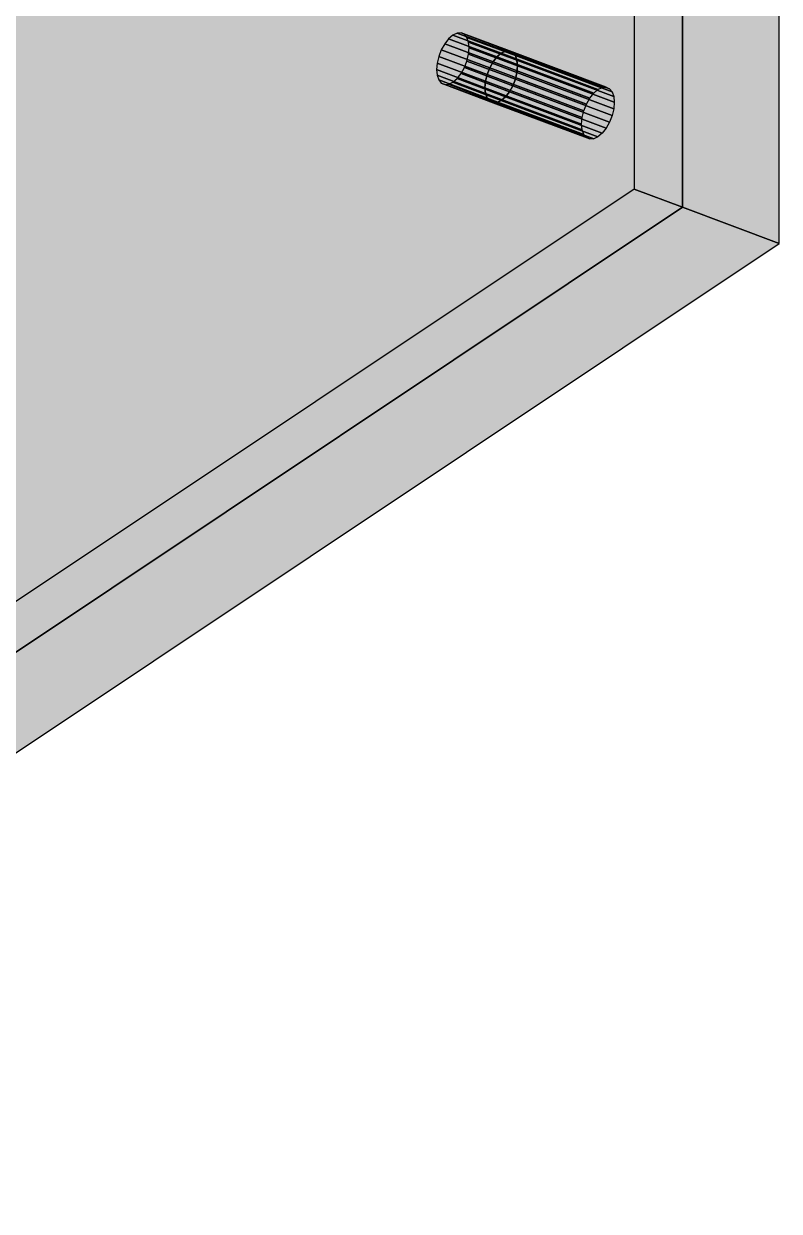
# Model space of a CAD drawing. Header units: millimetres. Extents: x 50 to 612415, y 2 to 4150.
# Drawn here: x 493300.2 to 493462.2, y 2849.1 to 3103.6 of the extents above; entities that cross this region are included whole.
import ezdxf

# ---------------------------------------------------------------- set-up
doc = ezdxf.new("R2010")
doc.units = ezdxf.units.MM
doc.layers.add('HATCH', color=8, linetype='Continuous', lineweight=9)
doc.layers.add('OUTLINE', color=7, linetype='Continuous', lineweight=25)

msp = doc.modelspace()

# ---------------------------------------------------------------- hatches: boundary and pattern name
at = {"layer": 'HATCH', "true_color": 0xbda27d}
for points in [[(493392.195, 3101.177), (493162.265, 2944.147), (493431.08, 3272.466)], [(493393.1, 3101.609), (493392.195, 3101.177), (493431.08, 3272.466)], [(493393.944, 3101.667), (493393.1, 3101.609), (493431.08, 3272.466)], [(493394.669, 3101.347), (493393.944, 3101.667), (493431.08, 3272.466)], [(493395.225, 3100.672), (493394.669, 3101.347), (493431.08, 3272.466)], [(493395.575, 3099.687), (493395.225, 3100.672), (493431.08, 3272.466)], [(493395.575, 3097.072), (493431.08, 3272.466), (493431.08, 3068.169)], [(493395.575, 3097.072), (493395.694, 3098.459), (493431.08, 3272.466)], [(493395.694, 3098.459), (493395.575, 3099.687), (493431.08, 3272.466)], [(493441.449, 3268.577), (493130.369, 3061.191), (493172.635, 2940.259)], [(493441.449, 3268.577), (493172.635, 2940.259), (493402.564, 3097.289)], [(493361.346, 3183.529), (493441.449, 3268.577), (493441.449, 3064.28)], [(493441.449, 3268.577), (493402.564, 3097.289), (493403.47, 3097.72)], [(493441.449, 3268.577), (493403.47, 3097.72), (493404.314, 3097.779)], [(493441.449, 3268.577), (493404.314, 3097.779), (493405.039, 3097.459)], [(493441.449, 3268.577), (493405.039, 3097.459), (493405.595, 3096.784)], [(493441.449, 3268.577), (493405.595, 3096.784), (493405.944, 3095.798)], [(493441.449, 3064.28), (493441.449, 3268.577), (493405.944, 3093.184)], [(493441.449, 3268.577), (493406.064, 3094.571), (493405.944, 3093.184)], [(493441.449, 3268.577), (493405.944, 3095.798), (493406.064, 3094.571)], [(493462.188, 3056.503), (493462.188, 3260.8), (493382.085, 3175.752)], [(493359.79, 3182.492), (493360.568, 3182.71), (493441.449, 3064.28)], [(493362.124, 3156.807), (493359.79, 3182.492), (493441.449, 3064.28)], [(493360.568, 3182.71), (493361.346, 3183.529), (493441.449, 3064.28)], [(493462.188, 3056.503), (493381.307, 3174.933), (493380.529, 3174.715)], [(493462.188, 3056.503), (493380.529, 3174.715), (493382.862, 3149.03)], [(493462.188, 3056.503), (493382.085, 3175.752), (493381.307, 3174.933)], [(493361.915, 3155.545), (493362.124, 3156.807), (493441.449, 3064.28)], [(493403.47, 3097.72), (493211.25, 3053.979), (493360.568, 3153.525)], [(493360.568, 3153.525), (493361.346, 3154.344), (493441.449, 3064.28)], [(493405.595, 3096.784), (493360.568, 3153.525), (493441.449, 3064.28)], [(493405.595, 3096.784), (493405.039, 3097.459), (493360.568, 3153.525)], [(493405.039, 3097.459), (493404.314, 3097.779), (493360.568, 3153.525)], [(493404.314, 3097.779), (493403.47, 3097.72), (493360.568, 3153.525)], [(493361.346, 3154.344), (493361.915, 3155.545), (493441.449, 3064.28)], [(493231.989, 3075.388), (493233.544, 3049.484), (493381.307, 3150.238)], [(493233.544, 3049.484), (493380.529, 3149.419), (493381.307, 3150.238)], [(493233.544, 3049.484), (493379.96, 3148.217), (493380.529, 3149.419)], [(493233.544, 3049.484), (493379.751, 3146.956), (493379.96, 3148.217)], [(493462.188, 3056.503), (493382.862, 3149.03), (493382.654, 3147.768)], [(493380.529, 3145.53), (493379.96, 3145.972), (493231.989, 3046.202)], [(493379.96, 3145.972), (493232.766, 3047.022), (493231.989, 3046.202)], [(493381.307, 3145.748), (493231.989, 3046.202), (493424.208, 3089.943)], [(493381.307, 3145.748), (493380.529, 3145.53), (493231.989, 3046.202)], [(493379.96, 3145.972), (493233.336, 3048.223), (493232.766, 3047.022)], [(493379.96, 3145.972), (493233.544, 3049.484), (493233.336, 3048.223)], [(493379.96, 3145.972), (493379.751, 3146.956), (493233.544, 3049.484)], [(493462.188, 3056.503), (493382.085, 3146.567), (493381.307, 3145.748)], [(493462.188, 3056.503), (493381.307, 3145.748), (493426.333, 3089.007)], [(493381.307, 3145.748), (493425.777, 3089.682), (493426.333, 3089.007)], [(493381.307, 3145.748), (493425.052, 3090.002), (493425.777, 3089.682)], [(493381.307, 3145.748), (493424.208, 3089.943), (493425.052, 3090.002)], [(493462.188, 3056.503), (493382.654, 3147.768), (493382.085, 3146.567)], [(493392.195, 3101.177), (493162.385, 2942.919), (493162.265, 2944.147)], [(493392.195, 3101.177), (493391.289, 3100.401), (493162.385, 2942.919)], [(493391.289, 3100.401), (493390.445, 3099.334), (493162.385, 2942.919)], [(493390.445, 3099.334), (493389.72, 3098.048), (493162.385, 2942.919)], [(493389.72, 3098.048), (493389.164, 3096.631), (493162.385, 2942.919)], [(493402.564, 3097.289), (493172.754, 2939.031), (493172.635, 2940.259)], [(493172.635, 2940.259), (493172.754, 2939.031), (493402.564, 3097.289)], [(493402.564, 3097.289), (493172.635, 2940.259), (493210.472, 3053.762)], [(493172.754, 2939.031), (493401.658, 3096.513), (493402.564, 3097.289)], [(493402.564, 3097.289), (493401.658, 3096.513), (493172.754, 2939.031)], [(493403.47, 3097.72), (493402.564, 3097.289), (493210.472, 3053.762)], [(493403.47, 3097.72), (493210.472, 3053.762), (493211.25, 3053.979)], [(493389.164, 3096.631), (493388.814, 3095.18), (493162.385, 2942.919)], [(493388.814, 3095.18), (493388.695, 3093.793), (493162.385, 2942.919)], [(493172.754, 2939.031), (493400.814, 3095.445), (493401.658, 3096.513)], [(493401.658, 3096.513), (493400.814, 3095.445), (493172.754, 2939.031)], [(493172.754, 2939.031), (493400.089, 3094.159), (493400.814, 3095.445)], [(493400.814, 3095.445), (493400.089, 3094.159), (493172.754, 2939.031)], [(493394.669, 3094.204), (493395.225, 3095.621), (493431.08, 3068.169)], [(493395.225, 3095.621), (493395.575, 3097.072), (493431.08, 3068.169)], [(493405.944, 3095.798), (493405.595, 3096.784), (493441.449, 3064.28)], [(493406.064, 3094.571), (493405.944, 3095.798), (493441.449, 3064.28)], [(493158.885, 2935.535), (493388.814, 3092.565), (493389.164, 3091.58)], [(493158.885, 2935.535), (493159.791, 2936.311), (493388.814, 3092.565)], [(493159.791, 2936.311), (493160.635, 2937.378), (493388.814, 3092.565)], [(493160.635, 2937.378), (493161.36, 2938.664), (493388.814, 3092.565)], [(493161.36, 2938.664), (493161.916, 2940.081), (493388.814, 3092.565)], [(493161.916, 2940.081), (493162.265, 2941.532), (493388.814, 3092.565)], [(493162.265, 2941.532), (493162.385, 2942.919), (493388.814, 3092.565)], [(493162.385, 2942.919), (493388.695, 3093.793), (493388.814, 3092.565)], [(493400.089, 3094.159), (493399.533, 3092.743), (493172.754, 2939.031)], [(493172.754, 2939.031), (493399.533, 3092.743), (493400.089, 3094.159)], [(493399.533, 3092.743), (493399.184, 3091.291), (493172.754, 2939.031)], [(493172.754, 2939.031), (493399.184, 3091.291), (493399.533, 3092.743)], [(493393.1, 3091.851), (493393.944, 3092.918), (493431.08, 3068.169)], [(493393.944, 3092.918), (493394.669, 3094.204), (493431.08, 3068.169)], [(493441.449, 3064.28), (493405.944, 3093.184), (493405.595, 3091.732)], [(493405.595, 3091.732), (493405.944, 3093.184), (493441.449, 3064.28)], [(493405.944, 3093.184), (493406.064, 3094.571), (493441.449, 3064.28)], [(493158.885, 2935.535), (493389.164, 3091.58), (493389.72, 3090.904)], [(493158.885, 2935.535), (493389.72, 3090.904), (493431.08, 3068.169)], [(493172.754, 2939.031), (493399.064, 3089.904), (493399.184, 3091.291)], [(493399.184, 3091.291), (493399.064, 3089.904), (493172.754, 2939.031)], [(493399.184, 3088.676), (493399.064, 3089.904), (493172.754, 2939.031)], [(493172.754, 2939.031), (493399.064, 3089.904), (493399.184, 3088.676)], [(493231.211, 3045.985), (493423.303, 3089.512), (493424.208, 3089.943)], [(493231.989, 3046.202), (493231.211, 3045.985), (493424.208, 3089.943)], [(493389.72, 3090.904), (493390.445, 3090.585), (493431.08, 3068.169)], [(493390.445, 3090.585), (493391.289, 3090.643), (493431.08, 3068.169)], [(493391.289, 3090.643), (493392.195, 3091.075), (493431.08, 3068.169)], [(493392.195, 3091.075), (493393.1, 3091.851), (493431.08, 3068.169)], [(493441.449, 3064.28), (493405.039, 3090.315), (493404.314, 3089.029)], [(493404.314, 3089.029), (493405.039, 3090.315), (493441.449, 3064.28)], [(493441.449, 3064.28), (493405.595, 3091.732), (493405.039, 3090.315)], [(493405.039, 3090.315), (493405.595, 3091.732), (493441.449, 3064.28)], [(493399.533, 3087.691), (493399.184, 3088.676), (493169.254, 2931.646)], [(493169.254, 2931.646), (493399.184, 3088.676), (493399.533, 3087.691)], [(493399.184, 3088.676), (493170.16, 2932.422), (493169.254, 2931.646)], [(493169.254, 2931.646), (493170.16, 2932.422), (493399.184, 3088.676)], [(493400.089, 3087.016), (493399.533, 3087.691), (493169.254, 2931.646)], [(493169.254, 2931.646), (493399.533, 3087.691), (493400.089, 3087.016)], [(493399.184, 3088.676), (493171.004, 2933.49), (493170.16, 2932.422)], [(493170.16, 2932.422), (493171.004, 2933.49), (493399.184, 3088.676)], [(493399.184, 3088.676), (493171.729, 2934.776), (493171.004, 2933.49)], [(493171.004, 2933.49), (493171.729, 2934.776), (493399.184, 3088.676)], [(493399.184, 3088.676), (493172.285, 2936.193), (493171.729, 2934.776)], [(493171.729, 2934.776), (493172.285, 2936.193), (493399.184, 3088.676)], [(493399.184, 3088.676), (493172.635, 2937.644), (493172.285, 2936.193)], [(493172.285, 2936.193), (493172.635, 2937.644), (493399.184, 3088.676)], [(493399.184, 3088.676), (493172.754, 2939.031), (493172.635, 2937.644)], [(493172.635, 2937.644), (493172.754, 2939.031), (493399.184, 3088.676)], [(493193.373, 2932.482), (493193.493, 2931.254), (493423.303, 3089.512)], [(493231.211, 3045.985), (493193.373, 2932.482), (493423.303, 3089.512)], [(493193.493, 2931.254), (493422.397, 3088.736), (493423.303, 3089.512)], [(493193.493, 2931.254), (493421.553, 3087.668), (493422.397, 3088.736)], [(493193.493, 2931.254), (493420.828, 3086.382), (493421.553, 3087.668)], [(493441.449, 3064.28), (493402.564, 3087.186), (493401.658, 3086.754)], [(493401.658, 3086.754), (493402.564, 3087.186), (493441.449, 3064.28)], [(493441.449, 3064.28), (493403.47, 3087.962), (493402.564, 3087.186)], [(493402.564, 3087.186), (493403.47, 3087.962), (493441.449, 3064.28)], [(493441.449, 3064.28), (493404.314, 3089.029), (493403.47, 3087.962)], [(493403.47, 3087.962), (493404.314, 3089.029), (493441.449, 3064.28)], [(493462.188, 3056.503), (493426.333, 3089.007), (493426.683, 3088.021)], [(493462.188, 3056.503), (493426.683, 3088.021), (493426.802, 3086.794)], [(493441.449, 3064.28), (493400.089, 3087.016), (493169.254, 2931.646)], [(493169.254, 2931.646), (493400.089, 3087.016), (493400.814, 3086.696)], [(493169.254, 2931.646), (493401.658, 3086.754), (493441.449, 3064.28)], [(493169.254, 2931.646), (493400.814, 3086.696), (493401.658, 3086.754)], [(493193.493, 2931.254), (493420.272, 3084.966), (493420.828, 3086.382)], [(493193.493, 2931.254), (493419.922, 3083.514), (493420.272, 3084.966)], [(493441.449, 3064.28), (493400.814, 3086.696), (493400.089, 3087.016)], [(493441.449, 3064.28), (493401.658, 3086.754), (493400.814, 3086.696)], [(493462.188, 3056.503), (493426.683, 3085.407), (493426.333, 3083.955)], [(493462.188, 3056.503), (493426.802, 3086.794), (493426.683, 3085.407)], [(493193.493, 2931.254), (493419.803, 3082.127), (493419.922, 3083.514)], [(493419.922, 3080.899), (493419.803, 3082.127), (493193.493, 2931.254)], [(493462.188, 3056.503), (493425.777, 3082.538), (493425.052, 3081.252)], [(493462.188, 3056.503), (493426.333, 3083.955), (493425.777, 3082.538)], [(493420.272, 3079.914), (493419.922, 3080.899), (493189.993, 2923.869)], [(493419.922, 3080.899), (493190.899, 2924.645), (493189.993, 2923.869)], [(493420.828, 3079.239), (493420.272, 3079.914), (493189.993, 2923.869)], [(493419.922, 3080.899), (493191.743, 2925.713), (493190.899, 2924.645)], [(493419.922, 3080.899), (493192.468, 2926.999), (493191.743, 2925.713)], [(493419.922, 3080.899), (493193.024, 2928.416), (493192.468, 2926.999)], [(493419.922, 3080.899), (493193.373, 2929.867), (493193.024, 2928.416)], [(493419.922, 3080.899), (493193.493, 2931.254), (493193.373, 2929.867)], [(493462.188, 3056.503), (493424.208, 3080.185), (493423.303, 3079.409)], [(493462.188, 3056.503), (493425.052, 3081.252), (493424.208, 3080.185)], [(493421.553, 3078.919), (493420.828, 3079.239), (493189.993, 2923.869)], [(493462.188, 3056.503), (493422.397, 3078.977), (493189.993, 2923.869)], [(493422.397, 3078.977), (493421.553, 3078.919), (493189.993, 2923.869)], [(493462.188, 3056.503), (493423.303, 3079.409), (493422.397, 3078.977)], [(493158.885, 2935.535), (493431.08, 3068.169), (493120, 2860.782)], [(493130.369, 2856.894), (493441.449, 3064.28), (493169.254, 2931.646)], [(493441.449, 3064.28), (493130.369, 2856.894), (493169.254, 2931.646)], [(493189.993, 2923.869), (493151.108, 2849.117), (493462.188, 3056.503)]]:
    msp.add_hatch(color=33, dxfattribs=at).paths.add_polyline_path(points)
at = {"layer": 'HATCH', "true_color": 0xc0a47f}
for points in [[(493431.08, 3272.466), (493431.08, 3068.169), (493441.449, 3064.28), (493441.449, 3268.577)], [(493441.449, 3268.577), (493441.449, 3064.28), (493462.188, 3056.503), (493462.188, 3260.8)]]:
    msp.add_hatch(color=33, dxfattribs=at).paths.add_polyline_path(points)
at = {"layer": 'HATCH', "true_color": 0xceb088}
for points in [[(493391.289, 3100.401), (493390.445, 3099.334), (493400.814, 3095.445), (493401.658, 3096.513)], [(493401.658, 3096.513), (493400.814, 3095.445), (493421.553, 3087.668), (493422.397, 3088.736)], [(493393.1, 3091.851), (493393.944, 3092.918), (493404.314, 3089.029), (493403.47, 3087.962)], [(493403.47, 3087.962), (493404.314, 3089.029), (493425.052, 3081.252), (493424.208, 3080.185)]]:
    msp.add_hatch(color=43, dxfattribs=at).paths.add_polyline_path(points)
at = {"layer": 'HATCH', "true_color": 0xcdaf88}
for points in [[(493392.195, 3101.177), (493391.289, 3100.401), (493401.658, 3096.513), (493402.564, 3097.289)], [(493390.445, 3099.334), (493389.72, 3098.048), (493400.089, 3094.159), (493400.814, 3095.445)], [(493402.564, 3097.289), (493401.658, 3096.513), (493422.397, 3088.736), (493423.303, 3089.512)], [(493400.814, 3095.445), (493400.089, 3094.159), (493420.828, 3086.382), (493421.553, 3087.668)], [(493393.944, 3092.918), (493394.669, 3094.204), (493405.039, 3090.315), (493404.314, 3089.029)], [(493392.195, 3091.075), (493393.1, 3091.851), (493403.47, 3087.962), (493402.564, 3087.186)], [(493404.314, 3089.029), (493405.039, 3090.315), (493425.777, 3082.538), (493425.052, 3081.252)], [(493402.564, 3087.186), (493403.47, 3087.962), (493424.208, 3080.185), (493423.303, 3079.409)]]:
    msp.add_hatch(color=43, dxfattribs=at).paths.add_polyline_path(points)
at = {"layer": 'HATCH', "true_color": 0xcaad86}
for points in [[(493393.1, 3101.609), (493392.195, 3101.177), (493402.564, 3097.289), (493403.47, 3097.72)], [(493403.47, 3097.72), (493402.564, 3097.289), (493423.303, 3089.512), (493424.208, 3089.943)], [(493391.289, 3090.643), (493392.195, 3091.075), (493402.564, 3087.186), (493401.658, 3086.754)], [(493401.658, 3086.754), (493402.564, 3087.186), (493423.303, 3079.409), (493422.397, 3078.977)]]:
    msp.add_hatch(color=43, dxfattribs=at).paths.add_polyline_path(points)
at = {"layer": 'HATCH', "true_color": 0xc6a983}
for points in [[(493393.944, 3101.667), (493393.1, 3101.609), (493403.47, 3097.72), (493404.314, 3097.779)], [(493404.314, 3097.779), (493403.47, 3097.72), (493424.208, 3089.943), (493425.052, 3090.002)], [(493390.445, 3090.585), (493391.289, 3090.643), (493401.658, 3086.754), (493400.814, 3086.696)], [(493400.814, 3086.696), (493401.658, 3086.754), (493422.397, 3078.977), (493421.553, 3078.919)]]:
    msp.add_hatch(color=43, dxfattribs=at).paths.add_polyline_path(points)
at = {"layer": 'HATCH', "true_color": 0xc1a580}
for points in [[(493394.669, 3101.347), (493393.944, 3101.667), (493404.314, 3097.779), (493405.039, 3097.459)], [(493405.039, 3097.459), (493404.314, 3097.779), (493425.052, 3090.002), (493425.777, 3089.682)], [(493389.72, 3090.904), (493390.445, 3090.585), (493400.814, 3086.696), (493400.089, 3087.016)], [(493400.089, 3087.016), (493400.814, 3086.696), (493421.553, 3078.919), (493420.828, 3079.239)]]:
    msp.add_hatch(color=33, dxfattribs=at).paths.add_polyline_path(points)
at = {"layer": 'HATCH', "true_color": 0xbba07c}
for points in [[(493395.225, 3100.672), (493394.669, 3101.347), (493405.039, 3097.459), (493405.595, 3096.784)], [(493405.595, 3096.784), (493405.039, 3097.459), (493425.777, 3089.682), (493426.333, 3089.007)], [(493389.164, 3091.58), (493389.72, 3090.904), (493400.089, 3087.016), (493399.533, 3087.691)], [(493399.533, 3087.691), (493400.089, 3087.016), (493420.828, 3079.239), (493420.272, 3079.914)]]:
    msp.add_hatch(color=33, dxfattribs=at).paths.add_polyline_path(points)
at = {"layer": 'HATCH', "true_color": 0xb69c79}
for points in [[(493395.575, 3099.687), (493395.225, 3100.672), (493405.595, 3096.784), (493405.944, 3095.798)], [(493405.944, 3095.798), (493405.595, 3096.784), (493426.333, 3089.007), (493426.683, 3088.021)], [(493388.814, 3092.565), (493389.164, 3091.58), (493399.533, 3087.691), (493399.184, 3088.676)], [(493399.184, 3088.676), (493399.533, 3087.691), (493420.272, 3079.914), (493419.922, 3080.899)]]:
    msp.add_hatch(color=33, dxfattribs=at).paths.add_polyline_path(points)
at = {"layer": 'HATCH', "true_color": 0xcbae87}
for points in [[(493389.72, 3098.048), (493389.164, 3096.631), (493399.533, 3092.743), (493400.089, 3094.159)], [(493394.669, 3094.204), (493395.225, 3095.621), (493405.595, 3091.732), (493405.039, 3090.315)], [(493400.089, 3094.159), (493399.533, 3092.743), (493420.272, 3084.966), (493420.828, 3086.382)], [(493405.039, 3090.315), (493405.595, 3091.732), (493426.333, 3083.955), (493425.777, 3082.538)]]:
    msp.add_hatch(color=43, dxfattribs=at).paths.add_polyline_path(points)
at = {"layer": 'HATCH', "true_color": 0xbda17d}
for points in [[(493395.694, 3098.459), (493395.575, 3099.687), (493405.944, 3095.798), (493406.064, 3094.571)], [(493406.064, 3094.571), (493405.944, 3095.798), (493426.683, 3088.021), (493426.802, 3086.794)], [(493388.695, 3093.793), (493388.814, 3092.565), (493399.184, 3088.676), (493399.064, 3089.904)], [(493399.064, 3089.904), (493399.184, 3088.676), (493419.922, 3080.899), (493419.803, 3082.127)]]:
    msp.add_hatch(color=33, dxfattribs=at).paths.add_polyline_path(points)
at = {"layer": 'HATCH', "true_color": 0xc2a681}
for points in [[(493395.575, 3097.072), (493395.694, 3098.459), (493406.064, 3094.571), (493405.944, 3093.184)], [(493388.814, 3095.18), (493388.695, 3093.793), (493399.064, 3089.904), (493399.184, 3091.291)], [(493405.944, 3093.184), (493406.064, 3094.571), (493426.802, 3086.794), (493426.683, 3085.407)], [(493399.184, 3091.291), (493399.064, 3089.904), (493419.803, 3082.127), (493419.922, 3083.514)]]:
    msp.add_hatch(color=43, dxfattribs=at).paths.add_polyline_path(points)
at = {"layer": 'HATCH', "true_color": 0xc7aa84}
for points in [[(493389.164, 3096.631), (493388.814, 3095.18), (493399.184, 3091.291), (493399.533, 3092.743)], [(493395.225, 3095.621), (493395.575, 3097.072), (493405.944, 3093.184), (493405.595, 3091.732)], [(493399.533, 3092.743), (493399.184, 3091.291), (493419.922, 3083.514), (493420.272, 3084.966)], [(493405.595, 3091.732), (493405.944, 3093.184), (493426.683, 3085.407), (493426.333, 3083.955)]]:
    msp.add_hatch(color=43, dxfattribs=at).paths.add_polyline_path(points)
at = {"layer": 'HATCH', "true_color": 0xccae87}
for points in [[(493431.08, 3068.169), (493120, 2860.782), (493130.369, 2856.894), (493441.449, 3064.28)], [(493441.449, 3064.28), (493130.369, 2856.894), (493151.108, 2849.117), (493462.188, 3056.503)]]:
    msp.add_hatch(color=43, dxfattribs=at).paths.add_polyline_path(points)

# ---------------------------------------------------------------- linework, layer by layer
at = {"layer": 'OUTLINE', "color": 139, "true_color": 0x42544a}
for p, q in [((493431.08, 3272.466), (493431.08, 3068.169)), ((493431.08, 3272.466), (493431.08, 3068.169)), ((493441.449, 3064.28), (493441.449, 3268.577)), ((493441.449, 3064.28), (493441.449, 3268.577)), ((493441.449, 3268.577), (493441.449, 3064.28)), ((493441.449, 3268.577), (493441.449, 3064.28)), ((493462.188, 3056.503), (493462.188, 3260.8)), ((493462.188, 3056.503), (493462.188, 3260.8)), ((493391.289, 3100.401), (493390.445, 3099.334)), ((493391.289, 3100.401), (493390.445, 3099.334)), ((493392.195, 3101.177), (493391.289, 3100.401)), ((493392.195, 3101.177), (493391.289, 3100.401)), ((493391.289, 3100.401), (493401.658, 3096.513)), ((493401.658, 3096.513), (493391.289, 3100.401)), ((493393.1, 3101.609), (493392.195, 3101.177)), ((493393.1, 3101.609), (493392.195, 3101.177)), ((493392.195, 3101.177), (493402.564, 3097.289)), ((493402.564, 3097.289), (493392.195, 3101.177)), ((493393.944, 3101.667), (493393.1, 3101.609)), ((493393.944, 3101.667), (493393.1, 3101.609)), ((493393.1, 3101.609), (493403.47, 3097.72)), ((493403.47, 3097.72), (493393.1, 3101.609)), ((493394.669, 3101.347), (493393.944, 3101.667)), ((493393.944, 3101.667), (493404.314, 3097.779)), ((493404.314, 3097.779), (493393.944, 3101.667)), ((493394.669, 3101.347), (493393.944, 3101.667)), ((493395.225, 3100.672), (493394.669, 3101.347)), ((493394.669, 3101.347), (493405.039, 3097.459)), ((493405.039, 3097.459), (493394.669, 3101.347)), ((493395.225, 3100.672), (493394.669, 3101.347)), ((493395.575, 3099.687), (493395.225, 3100.672)), ((493395.225, 3100.672), (493405.595, 3096.784)), ((493405.595, 3096.784), (493395.225, 3100.672)), ((493395.575, 3099.687), (493395.225, 3100.672)), ((493389.72, 3098.048), (493389.164, 3096.631)), ((493389.72, 3098.048), (493389.164, 3096.631)), ((493390.445, 3099.334), (493389.72, 3098.048)), ((493390.445, 3099.334), (493389.72, 3098.048)), ((493389.72, 3098.048), (493400.089, 3094.159)), ((493400.089, 3094.159), (493389.72, 3098.048)), ((493390.445, 3099.334), (493400.814, 3095.445)), ((493400.814, 3095.445), (493390.445, 3099.334)), ((493395.694, 3098.459), (493395.575, 3099.687)), ((493395.575, 3099.687), (493405.944, 3095.798)), ((493405.944, 3095.798), (493395.575, 3099.687)), ((493395.694, 3098.459), (493395.575, 3099.687)), ((493395.575, 3097.072), (493395.694, 3098.459)), ((493395.575, 3097.072), (493395.694, 3098.459)), ((493395.694, 3098.459), (493406.064, 3094.571)), ((493406.064, 3094.571), (493395.694, 3098.459)), ((493401.658, 3096.513), (493402.564, 3097.289)), ((493402.564, 3097.289), (493401.658, 3096.513)), ((493401.658, 3096.513), (493402.564, 3097.289)), ((493402.564, 3097.289), (493401.658, 3096.513)), ((493402.564, 3097.289), (493403.47, 3097.72)), ((493403.47, 3097.72), (493402.564, 3097.289)), ((493402.564, 3097.289), (493403.47, 3097.72)), ((493403.47, 3097.72), (493402.564, 3097.289)), ((493402.564, 3097.289), (493423.303, 3089.512)), ((493423.303, 3089.512), (493402.564, 3097.289)), ((493403.47, 3097.72), (493404.314, 3097.779)), ((493404.314, 3097.779), (493403.47, 3097.72)), ((493403.47, 3097.72), (493404.314, 3097.779)), ((493404.314, 3097.779), (493403.47, 3097.72)), ((493403.47, 3097.72), (493424.208, 3089.943)), ((493424.208, 3089.943), (493403.47, 3097.72)), ((493404.314, 3097.779), (493405.039, 3097.459)), ((493405.039, 3097.459), (493404.314, 3097.779)), ((493404.314, 3097.779), (493425.052, 3090.002)), ((493425.052, 3090.002), (493404.314, 3097.779)), ((493404.314, 3097.779), (493405.039, 3097.459)), ((493405.039, 3097.459), (493404.314, 3097.779)), ((493405.039, 3097.459), (493405.595, 3096.784)), ((493405.595, 3096.784), (493405.039, 3097.459)), ((493405.039, 3097.459), (493425.777, 3089.682)), ((493425.777, 3089.682), (493405.039, 3097.459)), ((493405.039, 3097.459), (493405.595, 3096.784)), ((493405.595, 3096.784), (493405.039, 3097.459)), ((493388.814, 3095.18), (493388.695, 3093.793)), ((493388.814, 3095.18), (493388.695, 3093.793)), ((493389.164, 3096.631), (493388.814, 3095.18)), ((493389.164, 3096.631), (493388.814, 3095.18)), ((493399.184, 3091.291), (493388.814, 3095.18)), ((493388.814, 3095.18), (493399.184, 3091.291)), ((493399.533, 3092.743), (493389.164, 3096.631)), ((493389.164, 3096.631), (493399.533, 3092.743)), ((493394.669, 3094.204), (493395.225, 3095.621)), ((493394.669, 3094.204), (493395.225, 3095.621)), ((493395.225, 3095.621), (493395.575, 3097.072)), ((493395.225, 3095.621), (493395.575, 3097.072)), ((493395.225, 3095.621), (493405.595, 3091.732)), ((493405.595, 3091.732), (493395.225, 3095.621)), ((493395.575, 3097.072), (493405.944, 3093.184)), ((493405.944, 3093.184), (493395.575, 3097.072)), ((493400.089, 3094.159), (493400.814, 3095.445)), ((493400.814, 3095.445), (493400.089, 3094.159)), ((493400.089, 3094.159), (493400.814, 3095.445)), ((493400.814, 3095.445), (493400.089, 3094.159)), ((493400.814, 3095.445), (493401.658, 3096.513)), ((493401.658, 3096.513), (493400.814, 3095.445)), ((493400.814, 3095.445), (493401.658, 3096.513)), ((493401.658, 3096.513), (493400.814, 3095.445)), ((493400.814, 3095.445), (493421.553, 3087.668)), ((493421.553, 3087.668), (493400.814, 3095.445)), ((493401.658, 3096.513), (493422.397, 3088.736)), ((493422.397, 3088.736), (493401.658, 3096.513)), ((493405.944, 3095.798), (493405.595, 3096.784)), ((493405.595, 3096.784), (493405.944, 3095.798)), ((493405.944, 3095.798), (493405.595, 3096.784)), ((493405.595, 3096.784), (493426.333, 3089.007)), ((493426.333, 3089.007), (493405.595, 3096.784)), ((493405.595, 3096.784), (493405.944, 3095.798)), ((493406.064, 3094.571), (493405.944, 3095.798)), ((493405.944, 3095.798), (493406.064, 3094.571)), ((493406.064, 3094.571), (493405.944, 3095.798)), ((493405.944, 3095.798), (493426.683, 3088.021)), ((493426.683, 3088.021), (493405.944, 3095.798)), ((493405.944, 3095.798), (493406.064, 3094.571)), ((493388.695, 3093.793), (493388.814, 3092.565)), ((493399.064, 3089.904), (493388.695, 3093.793)), ((493388.695, 3093.793), (493399.064, 3089.904)), ((493388.695, 3093.793), (493388.814, 3092.565)), ((493388.814, 3092.565), (493389.164, 3091.58)), ((493399.184, 3088.676), (493388.814, 3092.565)), ((493388.814, 3092.565), (493399.184, 3088.676)), ((493388.814, 3092.565), (493389.164, 3091.58)), ((493393.1, 3091.851), (493393.944, 3092.918)), ((493393.1, 3091.851), (493393.944, 3092.918)), ((493393.944, 3092.918), (493394.669, 3094.204)), ((493393.944, 3092.918), (493394.669, 3094.204)), ((493404.314, 3089.029), (493393.944, 3092.918)), ((493393.944, 3092.918), (493404.314, 3089.029)), ((493405.039, 3090.315), (493394.669, 3094.204)), ((493394.669, 3094.204), (493405.039, 3090.315)), ((493399.184, 3091.291), (493399.533, 3092.743)), ((493399.533, 3092.743), (493399.184, 3091.291)), ((493399.533, 3092.743), (493399.184, 3091.291)), ((493399.184, 3091.291), (493399.533, 3092.743)), ((493399.533, 3092.743), (493400.089, 3094.159)), ((493400.089, 3094.159), (493399.533, 3092.743)), ((493400.089, 3094.159), (493399.533, 3092.743)), ((493399.533, 3092.743), (493400.089, 3094.159)), ((493420.272, 3084.966), (493399.533, 3092.743)), ((493399.533, 3092.743), (493420.272, 3084.966)), ((493400.089, 3094.159), (493420.828, 3086.382)), ((493420.828, 3086.382), (493400.089, 3094.159)), ((493405.944, 3093.184), (493405.595, 3091.732)), ((493405.595, 3091.732), (493405.944, 3093.184)), ((493405.944, 3093.184), (493405.595, 3091.732)), ((493405.595, 3091.732), (493405.944, 3093.184)), ((493405.944, 3093.184), (493406.064, 3094.571)), ((493406.064, 3094.571), (493405.944, 3093.184)), ((493405.944, 3093.184), (493406.064, 3094.571)), ((493406.064, 3094.571), (493405.944, 3093.184)), ((493405.944, 3093.184), (493426.683, 3085.407)), ((493426.683, 3085.407), (493405.944, 3093.184)), ((493406.064, 3094.571), (493426.802, 3086.794)), ((493426.802, 3086.794), (493406.064, 3094.571)), ((493389.164, 3091.58), (493389.72, 3090.904)), ((493399.533, 3087.691), (493389.164, 3091.58)), ((493389.164, 3091.58), (493399.533, 3087.691)), ((493389.164, 3091.58), (493389.72, 3090.904)), ((493389.72, 3090.904), (493390.445, 3090.585)), ((493389.72, 3090.904), (493390.445, 3090.585)), ((493400.089, 3087.016), (493389.72, 3090.904)), ((493389.72, 3090.904), (493400.089, 3087.016)), ((493390.445, 3090.585), (493391.289, 3090.643)), ((493390.445, 3090.585), (493391.289, 3090.643)), ((493400.814, 3086.696), (493390.445, 3090.585)), ((493390.445, 3090.585), (493400.814, 3086.696)), ((493391.289, 3090.643), (493392.195, 3091.075)), ((493391.289, 3090.643), (493392.195, 3091.075)), ((493401.658, 3086.754), (493391.289, 3090.643)), ((493391.289, 3090.643), (493401.658, 3086.754)), ((493392.195, 3091.075), (493393.1, 3091.851)), ((493392.195, 3091.075), (493393.1, 3091.851)), ((493402.564, 3087.186), (493392.195, 3091.075)), ((493392.195, 3091.075), (493402.564, 3087.186)), ((493403.47, 3087.962), (493393.1, 3091.851)), ((493393.1, 3091.851), (493403.47, 3087.962)), ((493399.064, 3089.904), (493399.184, 3091.291)), ((493399.184, 3091.291), (493399.064, 3089.904)), ((493399.064, 3089.904), (493399.184, 3091.291)), ((493399.184, 3091.291), (493399.064, 3089.904)), ((493399.184, 3088.676), (493399.064, 3089.904)), ((493399.064, 3089.904), (493399.184, 3088.676)), ((493419.803, 3082.127), (493399.064, 3089.904)), ((493399.064, 3089.904), (493419.803, 3082.127)), ((493399.184, 3088.676), (493399.064, 3089.904)), ((493399.064, 3089.904), (493399.184, 3088.676)), ((493419.922, 3083.514), (493399.184, 3091.291)), ((493399.184, 3091.291), (493419.922, 3083.514)), ((493405.039, 3090.315), (493404.314, 3089.029)), ((493404.314, 3089.029), (493405.039, 3090.315)), ((493405.039, 3090.315), (493404.314, 3089.029)), ((493404.314, 3089.029), (493405.039, 3090.315)), ((493405.595, 3091.732), (493405.039, 3090.315)), ((493405.039, 3090.315), (493405.595, 3091.732)), ((493405.595, 3091.732), (493405.039, 3090.315)), ((493405.039, 3090.315), (493405.595, 3091.732)), ((493425.777, 3082.538), (493405.039, 3090.315)), ((493405.039, 3090.315), (493425.777, 3082.538)), ((493405.595, 3091.732), (493426.333, 3083.955)), ((493426.333, 3083.955), (493405.595, 3091.732)), ((493423.303, 3089.512), (493424.208, 3089.943)), ((493423.303, 3089.512), (493424.208, 3089.943)), ((493424.208, 3089.943), (493425.052, 3090.002)), ((493424.208, 3089.943), (493425.052, 3090.002)), ((493425.052, 3090.002), (493425.777, 3089.682)), ((493425.052, 3090.002), (493425.777, 3089.682)), ((493425.777, 3089.682), (493426.333, 3089.007)), ((493425.777, 3089.682), (493426.333, 3089.007)), ((493399.533, 3087.691), (493399.184, 3088.676)), ((493399.184, 3088.676), (493399.533, 3087.691)), ((493419.922, 3080.899), (493399.184, 3088.676)), ((493399.184, 3088.676), (493419.922, 3080.899)), ((493399.533, 3087.691), (493399.184, 3088.676)), ((493399.184, 3088.676), (493399.533, 3087.691)), ((493400.089, 3087.016), (493399.533, 3087.691)), ((493399.533, 3087.691), (493400.089, 3087.016)), ((493420.272, 3079.914), (493399.533, 3087.691)), ((493399.533, 3087.691), (493420.272, 3079.914)), ((493400.089, 3087.016), (493399.533, 3087.691)), ((493399.533, 3087.691), (493400.089, 3087.016)), ((493402.564, 3087.186), (493401.658, 3086.754)), ((493401.658, 3086.754), (493402.564, 3087.186)), ((493402.564, 3087.186), (493401.658, 3086.754)), ((493401.658, 3086.754), (493402.564, 3087.186)), ((493403.47, 3087.962), (493402.564, 3087.186)), ((493402.564, 3087.186), (493403.47, 3087.962)), ((493403.47, 3087.962), (493402.564, 3087.186)), ((493402.564, 3087.186), (493403.47, 3087.962)), ((493423.303, 3079.409), (493402.564, 3087.186)), ((493402.564, 3087.186), (493423.303, 3079.409)), ((493404.314, 3089.029), (493403.47, 3087.962)), ((493403.47, 3087.962), (493404.314, 3089.029)), ((493404.314, 3089.029), (493403.47, 3087.962)), ((493403.47, 3087.962), (493404.314, 3089.029)), ((493424.208, 3080.185), (493403.47, 3087.962)), ((493403.47, 3087.962), (493424.208, 3080.185)), ((493425.052, 3081.252), (493404.314, 3089.029)), ((493404.314, 3089.029), (493425.052, 3081.252)), ((493420.828, 3086.382), (493421.553, 3087.668)), ((493420.828, 3086.382), (493421.553, 3087.668)), ((493421.553, 3087.668), (493422.397, 3088.736)), ((493421.553, 3087.668), (493422.397, 3088.736)), ((493422.397, 3088.736), (493423.303, 3089.512)), ((493422.397, 3088.736), (493423.303, 3089.512)), ((493426.333, 3089.007), (493426.683, 3088.021)), ((493426.333, 3089.007), (493426.683, 3088.021)), ((493426.683, 3088.021), (493426.802, 3086.794)), ((493426.683, 3088.021), (493426.802, 3086.794)), ((493400.814, 3086.696), (493400.089, 3087.016)), ((493400.814, 3086.696), (493400.089, 3087.016)), ((493400.089, 3087.016), (493400.814, 3086.696)), ((493420.828, 3079.239), (493400.089, 3087.016)), ((493400.089, 3087.016), (493420.828, 3079.239)), ((493400.089, 3087.016), (493400.814, 3086.696)), ((493401.658, 3086.754), (493400.814, 3086.696)), ((493401.658, 3086.754), (493400.814, 3086.696)), ((493400.814, 3086.696), (493401.658, 3086.754)), ((493400.814, 3086.696), (493401.658, 3086.754)), ((493421.553, 3078.919), (493400.814, 3086.696)), ((493400.814, 3086.696), (493421.553, 3078.919)), ((493422.397, 3078.977), (493401.658, 3086.754)), ((493401.658, 3086.754), (493422.397, 3078.977)), ((493419.922, 3083.514), (493420.272, 3084.966)), ((493419.922, 3083.514), (493420.272, 3084.966)), ((493420.272, 3084.966), (493420.828, 3086.382)), ((493420.272, 3084.966), (493420.828, 3086.382)), ((493426.683, 3085.407), (493426.333, 3083.955)), ((493426.683, 3085.407), (493426.333, 3083.955)), ((493426.802, 3086.794), (493426.683, 3085.407)), ((493426.802, 3086.794), (493426.683, 3085.407)), ((493419.803, 3082.127), (493419.922, 3083.514)), ((493419.803, 3082.127), (493419.922, 3083.514)), ((493419.922, 3080.899), (493419.803, 3082.127)), ((493419.922, 3080.899), (493419.803, 3082.127)), ((493425.777, 3082.538), (493425.052, 3081.252)), ((493425.777, 3082.538), (493425.052, 3081.252)), ((493426.333, 3083.955), (493425.777, 3082.538)), ((493426.333, 3083.955), (493425.777, 3082.538)), ((493420.272, 3079.914), (493419.922, 3080.899)), ((493420.272, 3079.914), (493419.922, 3080.899)), ((493420.828, 3079.239), (493420.272, 3079.914)), ((493420.828, 3079.239), (493420.272, 3079.914)), ((493424.208, 3080.185), (493423.303, 3079.409)), ((493424.208, 3080.185), (493423.303, 3079.409)), ((493425.052, 3081.252), (493424.208, 3080.185)), ((493425.052, 3081.252), (493424.208, 3080.185)), ((493421.553, 3078.919), (493420.828, 3079.239)), ((493421.553, 3078.919), (493420.828, 3079.239)), ((493422.397, 3078.977), (493421.553, 3078.919)), ((493422.397, 3078.977), (493421.553, 3078.919)), ((493423.303, 3079.409), (493422.397, 3078.977)), ((493423.303, 3079.409), (493422.397, 3078.977)), ((493431.08, 3068.169), (493120, 2860.782)), ((493431.08, 3068.169), (493120, 2860.782)), ((493431.08, 3068.169), (493441.449, 3064.28)), ((493441.449, 3064.28), (493431.08, 3068.169)), ((493130.369, 2856.894), (493441.449, 3064.28)), ((493441.449, 3064.28), (493130.369, 2856.894)), ((493130.369, 2856.894), (493441.449, 3064.28)), ((493441.449, 3064.28), (493130.369, 2856.894)), ((493441.449, 3064.28), (493462.188, 3056.503)), ((493462.188, 3056.503), (493441.449, 3064.28)), ((493151.108, 2849.117), (493462.188, 3056.503)), ((493151.108, 2849.117), (493462.188, 3056.503))]:
    msp.add_line(p, q, dxfattribs=at)

doc.saveas('drawing.dxf')
